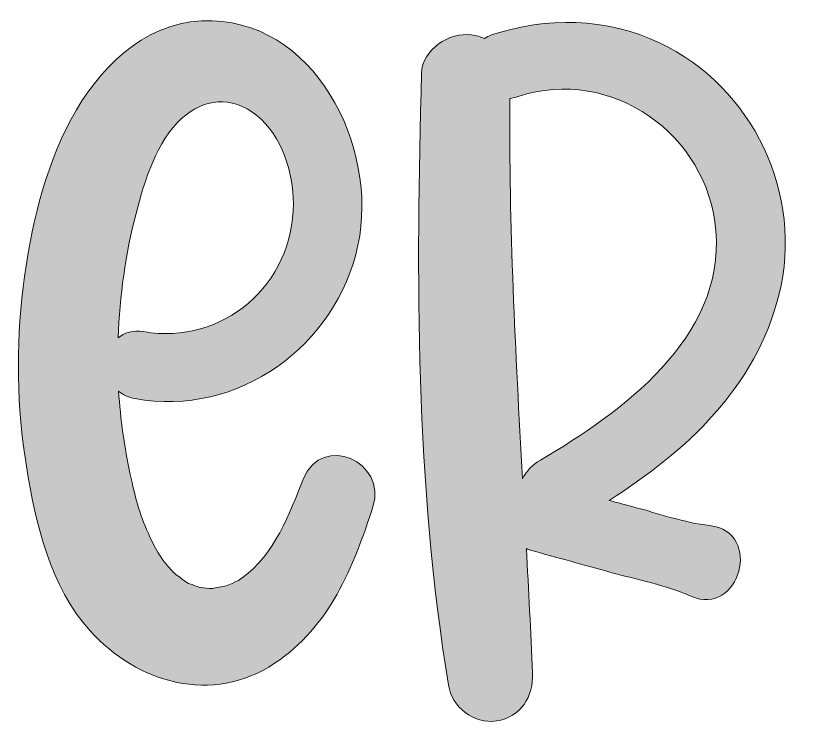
# Model space of a CAD drawing. Header units: inches. Extents: x 139 to 941, y -995 to -91.
# Drawn here: x 580.5 to 937.4, y -420 to -99.3 of the extents above; entities that cross this region are included whole.
import ezdxf

# ---------------------------------------------------------------- set-up
doc = ezdxf.new("R2010")
doc.units = ezdxf.units.IN
doc.header["$MEASUREMENT"] = 0
doc.layers.add('Layer 1', color=7, linetype='Continuous')

# ---------------------------------------------------------------- blocks, each defined once
blk = doc.blocks.new('block 2')
at = {"layer": 'Layer 1', "true_color": 0xffffff}
h = blk.add_hatch(color=7, dxfattribs=at)
h.dxf.hatch_style = 2
edge = h.paths.add_edge_path()
edge.add_spline(control_points=[(614.09, -377.68), (635.73, -401.59), (669.41, -411.18), (697.65, -392.44), (722.6, -375.89), (733.32, -348.96), (742.11, -321.59), (748.7, -301.07), (719.06, -288.27), (710.77, -308.73), (704.3, -324.71), (697.6, -343.33), (682.93, -353.74), (681.91, -354.47), (681.36, -354.87), (681.08, -355.09), (681.23, -354.93), (681.02, -354.91), (678.78, -356.11), (678.77, -356.12), (676.56, -357.05), (676.52, -357.14), (674.44, -357.76), (672.24, -358.05), (670.13, -358.47), (669.97, -358.51), (668.7, -358.58), (668.06, -358.64), (666.7, -358.43), (663.63, -357.99), (663.97, -358.2), (662.75, -357.8), (661.54, -357.23), (660.35, -356.82), (659.3, -356.46), (658.74, -356.31), (658.44, -356.26), (658.21, -356.04), (657.74, -355.68), (656.85, -355.07), (655.07, -353.85), (653.3, -352.55), (651.69, -351.11), (651.83, -351.16), (649.54, -348.75), (649.22, -348.36), (647.84, -346.7), (646.5, -344.99), (645.33, -343.18), (644.31, -341.6), (641.78, -336.62), (640.48, -333.68), (636.28, -324.12), (634.41, -316.9), (632.31, -307.04), (629.69, -294.7), (627.84, -281.92), (627.02, -269.25), (628.93, -270.86), (631.37, -272.06), (634.37, -272.61), (681.25, -281.14), (725.51, -248.89), (735.36, -203.18), (744.91, -158.85), (715.64, -99.34), (664.59, -101.66), (637.65, -102.88), (617.61, -123.87), (605.54, -146.12), (593.18, -168.9), (587.06, -196.69), (583.84, -222.23), (580.47, -248.94), (581.03, -276.67), (585.28, -303.24), (589.4, -329.05), (596.06, -357.76), (614.09, -377.68)], knot_values=[0, 0, 0, 0, 1, 1, 1, 2, 2, 2, 3, 3, 3, 4, 4, 4, 5, 5, 5, 6, 6, 6, 7, 7, 7, 8, 8, 8, 9, 9, 9, 10, 10, 10, 11, 11, 11, 12, 12, 12, 13, 13, 13, 14, 14, 14, 15, 15, 15, 16, 16, 16, 17, 17, 17, 18, 18, 18, 19, 19, 19, 20, 20, 20, 21, 21, 21, 22, 22, 22, 23, 23, 23, 24, 24, 24, 25, 25, 25, 26, 26, 26, 26], degree=3, periodic=1)
edge = h.paths.add_edge_path()
edge.add_spline(control_points=[(634.91, -188.85), (638.82, -174.01), (644.23, -155.95), (655.52, -145.89), (665.54, -136.96), (677.95, -135.16), (689.58, -144.5), (701.05, -153.71), (706.06, -170.2), (706.12, -184.45), (706.28, -220.84), (674.24, -248.65), (638.31, -242.32), (633.44, -241.47), (629.56, -242.72), (626.77, -245.14), (627.58, -226.23), (630.07, -207.14), (634.91, -188.85)], knot_values=[0, 0, 0, 0, 1, 1, 1, 2, 2, 2, 3, 3, 3, 4, 4, 4, 5, 5, 5, 6, 6, 6, 6], degree=3, periodic=1)
h = blk.add_hatch(color=7, dxfattribs=at)
h.dxf.hatch_style = 2
edge = h.paths.add_edge_path()
edge.add_spline(control_points=[(798.04, -418.54), (809.16, -416.98), (814.84, -407.25), (814.39, -396.83), (813.59, -378.04), (812.61, -359.27), (811.59, -340.51), (812.17, -340.8), (812.78, -341.05), (813.43, -341.23), (825.58, -344.58), (837.73, -347.93), (849.88, -351.28), (861.86, -354.59), (874.66, -357.03), (886.04, -362.05), (908.13, -371.79), (918.96, -332.93), (894.52, -330.09), (882.97, -328.76), (871.54, -324.72), (860.32, -321.72), (856.55, -320.71), (852.78, -319.7), (849, -318.69), (884.1, -296.54), (915.32, -267.53), (925.88, -225.74), (937.36, -180.32), (914.12, -131.54), (871.83, -111.56), (847.95, -100.28), (820.63, -99.75), (795.81, -108.04), (794.66, -108.42), (793.62, -108.99), (792.68, -109.68), (790.91, -108.85), (788.94, -108.27), (786.77, -107.99), (776.81, -106.7), (764.45, -114.44), (764.15, -125.4), (761.58, -217.42), (761.33, -311.17), (776.33, -402.18), (778.02, -412.43), (787.58, -420.01), (798.04, -418.54)], knot_values=[0, 0, 0, 0, 1, 1, 1, 2, 2, 2, 3, 3, 3, 4, 4, 4, 5, 5, 5, 6, 6, 6, 7, 7, 7, 8, 8, 8, 9, 9, 9, 10, 10, 10, 11, 11, 11, 12, 12, 12, 13, 13, 13, 14, 14, 14, 15, 15, 15, 16, 16, 16, 16], degree=3, periodic=1)
edge = h.paths.add_edge_path()
edge.add_spline(control_points=[(804.14, -136.72), (805.39, -136.56), (806.64, -136.3), (807.87, -135.89), (850.26, -122.06), (893.77, -153.09), (897.39, -196.67), (901.41, -245.11), (854.68, -279.02), (817.95, -300.43), (814.38, -302.52), (811.47, -305.48), (809.84, -308.94), (806.65, -251.59), (803.64, -194.27), (804.14, -136.72)], knot_values=[0, 0, 0, 0, 1, 1, 1, 2, 2, 2, 3, 3, 3, 4, 4, 4, 5, 5, 5, 5], degree=3, periodic=1)
at = {"layer": 'Layer 1', "lineweight": 0}
for points, knots in [([(614.09, -377.68), (635.73, -401.59), (669.41, -411.18), (697.65, -392.44), (722.6, -375.89), (733.32, -348.96), (742.11, -321.59), (748.7, -301.07), (719.06, -288.27), (710.77, -308.73), (704.3, -324.71), (697.6, -343.33), (682.93, -353.74), (681.91, -354.47), (681.36, -354.87), (681.08, -355.09), (681.23, -354.93), (681.02, -354.91), (678.78, -356.11), (678.77, -356.12), (676.56, -357.05), (676.52, -357.14), (674.44, -357.76), (672.24, -358.05), (670.13, -358.47), (669.97, -358.51), (668.7, -358.58), (668.06, -358.64), (666.7, -358.43), (663.63, -357.99), (663.97, -358.2), (662.75, -357.8), (661.54, -357.23), (660.35, -356.82), (659.3, -356.46), (658.74, -356.31), (658.44, -356.26), (658.21, -356.04), (657.74, -355.68), (656.85, -355.07), (655.07, -353.85), (653.3, -352.55), (651.69, -351.11), (651.83, -351.16), (649.54, -348.75), (649.22, -348.36), (647.84, -346.7), (646.5, -344.99), (645.33, -343.18), (644.31, -341.6), (641.78, -336.62), (640.48, -333.68), (636.28, -324.12), (634.41, -316.9), (632.31, -307.04), (629.69, -294.7), (627.84, -281.92), (627.02, -269.25), (628.93, -270.86), (631.37, -272.06), (634.37, -272.61), (681.25, -281.14), (725.51, -248.89), (735.36, -203.18), (744.91, -158.85), (715.64, -99.34), (664.59, -101.66), (637.65, -102.88), (617.61, -123.87), (605.54, -146.12), (593.18, -168.9), (587.06, -196.69), (583.84, -222.23), (580.47, -248.94), (581.03, -276.67), (585.28, -303.24), (589.4, -329.05), (596.06, -357.76), (614.09, -377.68)], [0, 0, 0, 0, 1, 1, 1, 2, 2, 2, 3, 3, 3, 4, 4, 4, 5, 5, 5, 6, 6, 6, 7, 7, 7, 8, 8, 8, 9, 9, 9, 10, 10, 10, 11, 11, 11, 12, 12, 12, 13, 13, 13, 14, 14, 14, 15, 15, 15, 16, 16, 16, 17, 17, 17, 18, 18, 18, 19, 19, 19, 20, 20, 20, 21, 21, 21, 22, 22, 22, 23, 23, 23, 24, 24, 24, 25, 25, 25, 26, 26, 26, 26]), ([(798.04, -418.54), (809.16, -416.98), (814.84, -407.25), (814.39, -396.83), (813.59, -378.04), (812.61, -359.27), (811.59, -340.51), (812.17, -340.8), (812.78, -341.05), (813.43, -341.23), (825.58, -344.58), (837.73, -347.93), (849.88, -351.28), (861.86, -354.59), (874.66, -357.03), (886.04, -362.05), (908.13, -371.79), (918.96, -332.93), (894.52, -330.09), (882.97, -328.76), (871.54, -324.72), (860.32, -321.72), (856.55, -320.71), (852.78, -319.7), (849, -318.69), (884.1, -296.54), (915.32, -267.53), (925.88, -225.74), (937.36, -180.32), (914.12, -131.54), (871.83, -111.56), (847.95, -100.28), (820.63, -99.75), (795.81, -108.04), (794.66, -108.42), (793.62, -108.99), (792.68, -109.68), (790.91, -108.85), (788.94, -108.27), (786.77, -107.99), (776.81, -106.7), (764.45, -114.44), (764.15, -125.4), (761.58, -217.42), (761.33, -311.17), (776.33, -402.18), (778.02, -412.43), (787.58, -420.01), (798.04, -418.54)], [0, 0, 0, 0, 1, 1, 1, 2, 2, 2, 3, 3, 3, 4, 4, 4, 5, 5, 5, 6, 6, 6, 7, 7, 7, 8, 8, 8, 9, 9, 9, 10, 10, 10, 11, 11, 11, 12, 12, 12, 13, 13, 13, 14, 14, 14, 15, 15, 15, 16, 16, 16, 16]), ([(804.14, -136.72), (805.39, -136.56), (806.64, -136.3), (807.87, -135.89), (850.26, -122.06), (893.77, -153.09), (897.39, -196.67), (901.41, -245.11), (854.68, -279.02), (817.95, -300.43), (814.38, -302.52), (811.47, -305.48), (809.84, -308.94), (806.65, -251.59), (803.64, -194.27), (804.14, -136.72)], [0, 0, 0, 0, 1, 1, 1, 2, 2, 2, 3, 3, 3, 4, 4, 4, 5, 5, 5, 5]), ([(634.91, -188.85), (638.82, -174.01), (644.23, -155.95), (655.52, -145.89), (665.54, -136.96), (677.95, -135.16), (689.58, -144.5), (701.05, -153.71), (706.06, -170.2), (706.12, -184.45), (706.28, -220.84), (674.24, -248.65), (638.31, -242.32), (633.44, -241.47), (629.56, -242.72), (626.77, -245.14), (627.58, -226.23), (630.07, -207.14), (634.91, -188.85)], [0, 0, 0, 0, 1, 1, 1, 2, 2, 2, 3, 3, 3, 4, 4, 4, 5, 5, 5, 6, 6, 6, 6])]:
    blk.add_open_spline(points, degree=3, knots=knots, dxfattribs=at)

msp = doc.modelspace()

# ---------------------------------------------------------------- block references
at = {"layer": 'Layer 1'}
msp.add_blockref('block 2', (0, 0), dxfattribs=at)

doc.saveas('drawing.dxf')
